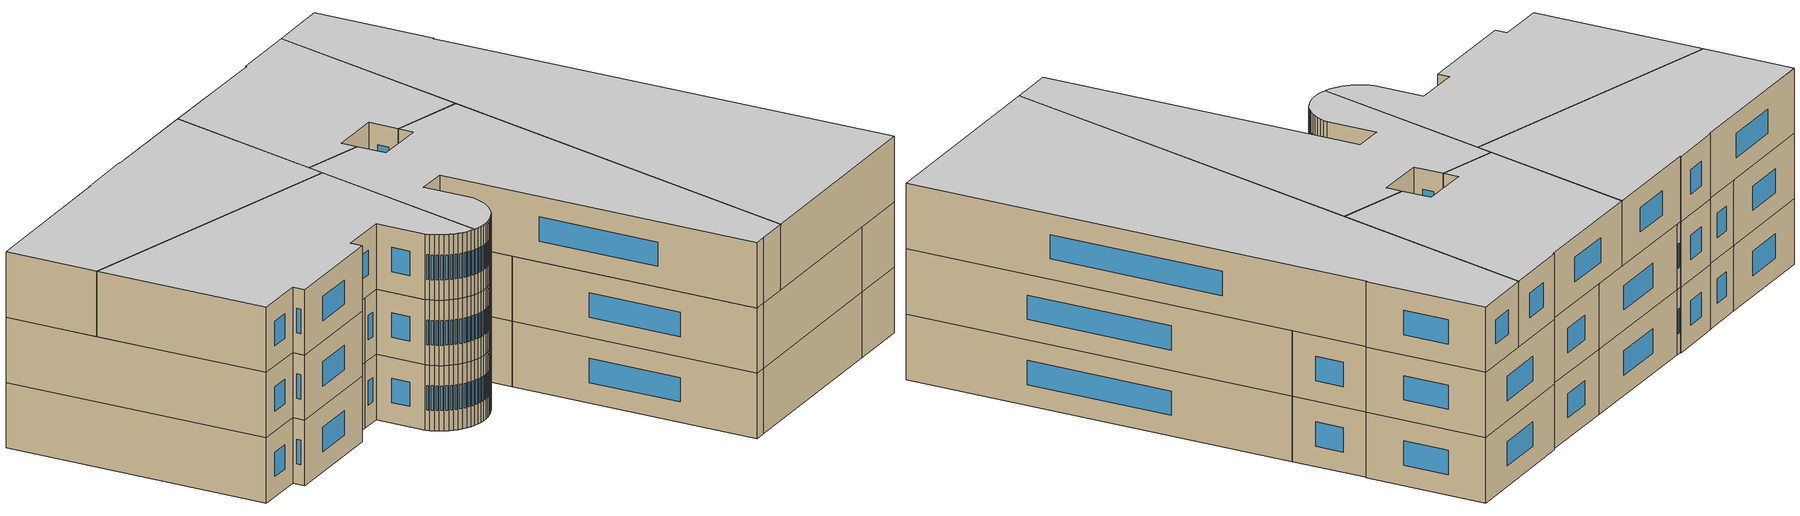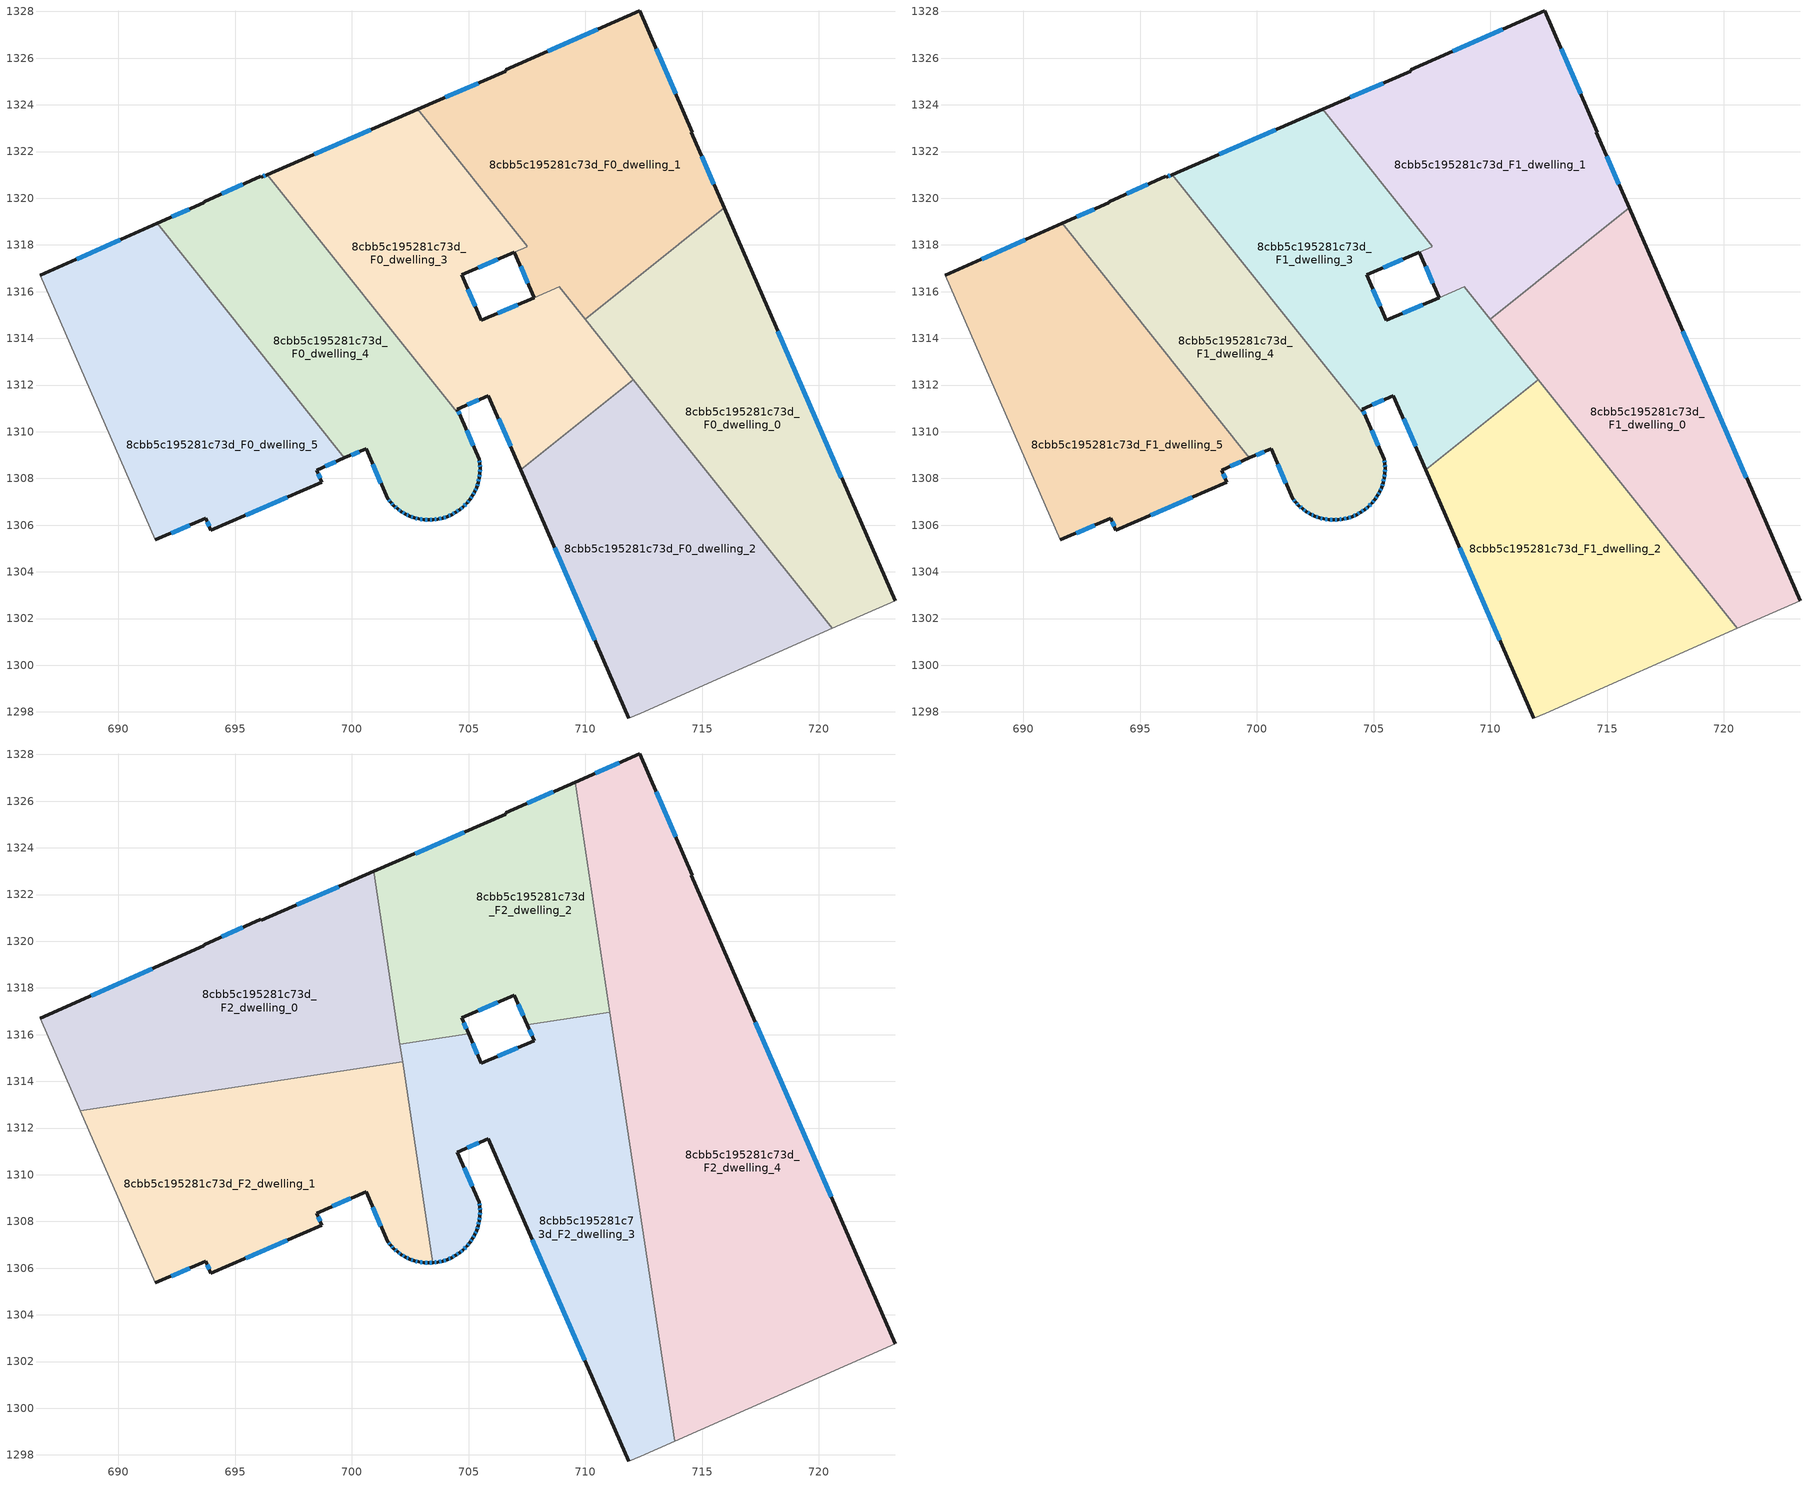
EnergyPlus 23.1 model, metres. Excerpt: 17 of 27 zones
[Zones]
8cbb5c195281c73d_F0_dwelling_0
 floor ground (EU_floor_Construction): 715.95,1319.59 723.26,1302.76 720.57,1301.58 709.99,1314.83 z0
 wall outside (EU_wall_Construction): 723.26,1302.76 715.95,1319.59 z0:3
 wall adiabatic (EU_wall_Construction): 720.57,1301.58 723.26,1302.76 z0:3
 wall to 8cbb5c195281c73d_F0_dwelling_1 (EU_wall_Construction): 715.95,1319.59 709.99,1314.83 z0:3
 wall to 8cbb5c195281c73d_F0_dwelling_2 (EU_wall_Construction): 712.06,1312.24 720.57,1301.58 z0:3
 wall to 8cbb5c195281c73d_F0_dwelling_3 (EU_wall_Construction): 709.99,1314.83 712.06,1312.24 z0:3
 window (EU_Window_Construction): 720.97,1308.04 718.24,1314.31 z0.94:2.06
8cbb5c195281c73d_F0_dwelling_1
 floor ground (EU_floor_Construction): 712.32,1328.04 714.58,1322.84 714.54,1322.82 715.95,1319.59 709.99,1314.83 708.89,1316.21 707.81,1315.74 706.96,1317.7 707.51,1317.93 702.82,1323.81 706.59,1325.44 706.59,1325.5 z0
 wall outside (EU_wall_Construction): 715.95,1319.59 714.54,1322.82 714.58,1322.84 712.32,1328.04 706.59,1325.5 706.59,1325.44 702.82,1323.81 / 706.96,1317.7 707.81,1315.74 z0:3
 wall to 8cbb5c195281c73d_F0_dwelling_3 (EU_wall_Construction): 707.51,1317.93 706.96,1317.7 / 702.82,1323.81 707.51,1317.94 / 708.89,1316.2 709.99,1314.83 / 707.81,1315.74 708.89,1316.21 z0:3
 window (EU_Window_Construction): 705.41,1324.93 704,1324.32 / 710.53,1327.24 708.39,1326.3 / 713.87,1324.47 713.03,1326.41 / 715.51,1320.6 714.98,1321.81 / 707.23,1317.08 707.54,1316.35 z0.94:2.06
8cbb5c195281c73d_F0_dwelling_2
 floor ground (EU_floor_Construction): 712.06,1312.24 720.57,1301.58 712.38,1297.95 711.86,1297.72 707.23,1308.38 z0
 wall outside (EU_wall_Construction): 707.23,1308.38 711.86,1297.72 z0:3
 wall adiabatic (EU_wall_Construction): 711.86,1297.72 712.38,1297.95 720.57,1301.58 z0:3
 wall to 8cbb5c195281c73d_F0_dwelling_3 (EU_wall_Construction): 712.06,1312.24 707.23,1308.38 z0:3
 window (EU_Window_Construction): 708.68,1305.04 710.41,1301.07 z0.94:2.06
8cbb5c195281c73d_F0_dwelling_3
 floor ground (EU_floor_Construction): 707.51,1317.94 704.71,1316.72 705.55,1314.77 708.89,1316.21 712.06,1312.24 707.23,1308.38 705.85,1311.55 704.52,1310.98 704.67,1310.64 696.38,1321.02 702.82,1323.81 z0
 wall outside (EU_wall_Construction): 704.67,1310.64 704.52,1310.98 705.85,1311.55 707.23,1308.38 / 702.82,1323.81 696.38,1321.02 / 707.81,1315.74 705.55,1314.77 704.71,1316.72 706.96,1317.7 z0:3
 wall to 8cbb5c195281c73d_F0_dwelling_4 (EU_wall_Construction): 696.38,1321.02 704.67,1310.64 z0:3
 window (EU_Window_Construction): 706.28,1310.56 706.8,1309.37 / 704.94,1311.16 705.43,1311.37 / 704.62,1310.75 704.57,1310.87 / 700.8,1322.93 698.4,1321.89 / 705.41,1317.03 706.25,1317.39 / 705.29,1315.38 704.97,1316.11 / 707.1,1315.44 706.26,1315.07 z0.94:2.06
8cbb5c195281c73d_F0_dwelling_4
 floor ground (EU_floor_Construction): 696.38,1321.02 704.67,1310.64 705.45,1308.83 705.48,1308.63 705.49,1308.43 705.48,1308.22 705.45,1308.02 705.41,1307.82 705.35,1307.63 705.26,1307.44 705.17,1307.27 705.05,1307.09 704.92,1306.94 704.77,1306.79 704.62,1306.67 704.45,1306.55 704.27,1306.45 704.08,1306.37 703.88,1306.3 703.68,1306.26 703.48,1306.24 703.28,1306.22 703.07,1306.24 702.87,1306.27 702.67,1306.32 702.48,1306.39 702.3,1306.48 702.12,1306.57 701.96,1306.7 701.8,1306.83 701.66,1306.98 701.54,1307.13 700.61,1309.28 699.68,1308.88 691.66,1318.92 693.66,1319.81 693.67,1319.86 696.1,1320.95 696.13,1320.91 z0
 wall outside (EU_wall_Construction): 699.68,1308.88 700.61,1309.28 701.54,1307.13 701.66,1306.98 701.8,1306.83 701.96,1306.7 702.12,1306.57 702.3,1306.48 702.48,1306.39 702.67,1306.32 702.87,1306.27 703.07,1306.24 703.28,1306.22 703.48,1306.24 703.68,1306.26 703.88,1306.3 704.08,1306.37 704.27,1306.45 704.45,1306.55 704.62,1306.67 704.77,1306.79 704.92,1306.94 705.05,1307.09 705.17,1307.27 705.26,1307.44 705.35,1307.63 705.41,1307.82 705.45,1308.02 705.48,1308.22 705.49,1308.43 705.48,1308.63 705.45,1308.83 704.67,1310.64 / 696.38,1321.02 696.13,1320.91 696.1,1320.95 693.67,1319.86 693.66,1319.81 691.66,1318.92 z0:3
 wall to 8cbb5c195281c73d_F0_dwelling_5 (EU_wall_Construction): 691.66,1318.92 699.68,1308.88 z0:3
 window (EU_Window_Construction): 705.48,1308.29 705.49,1308.37 / 705.46,1308.09 705.47,1308.16 / 705.42,1307.88 705.44,1307.96 / 705.37,1307.69 705.39,1307.76 / 705.29,1307.5 705.32,1307.57 / 705.2,1307.32 705.23,1307.39 / 705.08,1307.15 705.13,1307.21 / 704.96,1306.99 705.01,1307.05 / 704.82,1306.84 704.87,1306.9 / 704.67,1306.71 704.72,1306.75 / 704.5,1306.59 704.56,1306.63 / 704.33,1306.48 704.39,1306.52 / 704.14,1306.4 704.21,1306.43 / 703.94,1306.33 704.02,1306.35 / 703.75,1306.28 703.82,1306.29 / 703.55,1306.25 703.62,1306.25 / 703.35,1306.23 703.42,1306.23 / 703.14,1306.24 703.22,1306.23 / 702.94,1306.26 703.01,1306.25 / 702.74,1306.31 702.81,1306.29 / 702.54,1306.37 702.61,1306.35 / 702.36,1306.45 702.42,1306.42 / 702.18,1306.54 702.24,1306.51 / 702.01,1306.66 702.07,1306.61 / 701.85,1306.79 701.91,1306.74 / 701.71,1306.93 701.76,1306.88 / 701.58,1307.08 701.62,1307.03 / 700.9,1308.61 701.25,1307.81 / 699.97,1309 700.32,1309.15 / 693.03,1319.53 692.29,1319.2 / 695.34,1320.61 694.43,1320.2 / 696.3,1320.98 696.21,1320.94 / 705.2,1309.4 704.91,1310.08 / 705.47,1308.7 705.46,1308.77 / 705.49,1308.5 705.49,1308.57 z0.94:2.06
8cbb5c195281c73d_F0_dwelling_5
 floor ground (EU_floor_Construction): 691.66,1318.92 699.68,1308.88 698.49,1308.36 698.72,1307.84 693.96,1305.78 693.74,1306.3 691.58,1305.37 686.64,1316.7 z0
 wall outside (EU_wall_Construction): 691.58,1305.37 693.74,1306.3 693.96,1305.78 698.72,1307.84 698.49,1308.36 699.68,1308.88 / 691.66,1318.92 686.64,1316.7 z0:3
 wall adiabatic (EU_wall_Construction): 686.64,1316.7 691.58,1305.37 z0:3
 window (EU_Window_Construction): 693.81,1306.14 693.89,1305.94 / 692.26,1305.66 693.07,1306.01 / 690.09,1318.23 688.22,1317.4 / 698.86,1308.52 699.31,1308.72 / 698.64,1308.01 698.56,1308.2 / 695.45,1306.43 697.23,1307.2 z0.94:2.06
8cbb5c195281c73d_F1_dwelling_0
 floor to 8cbb5c195281c73d_F0_dwelling_0 (EU_floor_Construction): 715.95,1319.59 723.26,1302.76 720.57,1301.58 709.99,1314.83 z3
 wall outside (EU_wall_Construction): 723.26,1302.76 715.95,1319.59 z3:6
 wall adiabatic (EU_wall_Construction): 720.57,1301.58 723.26,1302.76 z3:6
 wall to 8cbb5c195281c73d_F1_dwelling_1 (EU_wall_Construction): 715.95,1319.59 709.99,1314.83 z3:6
 wall to 8cbb5c195281c73d_F1_dwelling_2 (EU_wall_Construction): 712.06,1312.24 720.57,1301.58 z3:6
 wall to 8cbb5c195281c73d_F1_dwelling_3 (EU_wall_Construction): 709.99,1314.83 712.06,1312.24 z3:6
 window (EU_Window_Construction): 720.97,1308.04 718.24,1314.31 z3.94:5.06
8cbb5c195281c73d_F1_dwelling_1
 floor to 8cbb5c195281c73d_F0_dwelling_1 (EU_floor_Construction): 712.32,1328.04 714.58,1322.84 714.54,1322.82 715.95,1319.59 709.99,1314.83 708.89,1316.21 707.81,1315.74 706.96,1317.7 707.51,1317.93 702.82,1323.81 706.59,1325.44 706.59,1325.5 z3
 wall outside (EU_wall_Construction): 715.95,1319.59 714.54,1322.82 714.58,1322.84 712.32,1328.04 706.59,1325.5 706.59,1325.44 702.82,1323.81 / 706.96,1317.7 707.81,1315.74 z3:6
 wall to 8cbb5c195281c73d_F1_dwelling_3 (EU_wall_Construction): 707.51,1317.93 706.96,1317.7 / 702.82,1323.81 707.51,1317.94 / 708.89,1316.2 709.99,1314.83 / 707.81,1315.74 708.89,1316.21 z3:6
 window (EU_Window_Construction): 705.41,1324.93 704,1324.32 / 710.53,1327.24 708.39,1326.3 / 713.87,1324.47 713.03,1326.41 / 715.51,1320.6 714.98,1321.81 / 707.23,1317.08 707.54,1316.35 z3.94:5.06
8cbb5c195281c73d_F1_dwelling_2
 floor to 8cbb5c195281c73d_F0_dwelling_2 (EU_floor_Construction): 712.06,1312.24 720.57,1301.58 712.38,1297.95 711.86,1297.72 707.23,1308.38 z3
 wall outside (EU_wall_Construction): 707.23,1308.38 711.86,1297.72 z3:6
 wall adiabatic (EU_wall_Construction): 711.86,1297.72 712.38,1297.95 720.57,1301.58 z3:6
 wall to 8cbb5c195281c73d_F1_dwelling_3 (EU_wall_Construction): 712.06,1312.24 707.23,1308.38 z3:6
 window (EU_Window_Construction): 708.68,1305.04 710.41,1301.07 z3.94:5.06
8cbb5c195281c73d_F1_dwelling_3
 floor to 8cbb5c195281c73d_F0_dwelling_3 (EU_floor_Construction): 707.51,1317.93 706.96,1317.7 704.71,1316.72 705.55,1314.77 708.89,1316.21 712.06,1312.24 707.23,1308.38 705.85,1311.55 704.52,1310.98 704.67,1310.64 696.38,1321.02 702.82,1323.81 z3
 wall outside (EU_wall_Construction): 704.67,1310.64 704.52,1310.98 705.85,1311.55 707.23,1308.38 / 702.82,1323.81 696.38,1321.02 / 707.81,1315.74 705.55,1314.77 704.71,1316.72 706.96,1317.7 z3:6
 wall to 8cbb5c195281c73d_F1_dwelling_4 (EU_wall_Construction): 696.38,1321.02 704.67,1310.64 z3:6
 window (EU_Window_Construction): 706.28,1310.56 706.8,1309.37 / 704.94,1311.16 705.43,1311.37 / 704.62,1310.75 704.57,1310.87 / 700.8,1322.93 698.4,1321.89 / 705.41,1317.03 706.25,1317.39 / 705.29,1315.38 704.97,1316.11 / 707.1,1315.44 706.26,1315.07 z3.94:5.06
8cbb5c195281c73d_F1_dwelling_4
 floor to 8cbb5c195281c73d_F0_dwelling_4 (EU_floor_Construction): 696.38,1321.02 704.67,1310.64 705.45,1308.83 705.48,1308.63 705.49,1308.43 705.48,1308.22 705.45,1308.02 705.41,1307.82 705.35,1307.63 705.26,1307.44 705.17,1307.27 705.05,1307.09 704.92,1306.94 704.77,1306.79 704.62,1306.67 704.45,1306.55 704.27,1306.45 704.08,1306.37 703.88,1306.3 703.68,1306.26 703.48,1306.24 703.28,1306.22 703.07,1306.24 702.87,1306.27 702.67,1306.32 702.48,1306.39 702.3,1306.48 702.12,1306.57 701.96,1306.7 701.8,1306.83 701.66,1306.98 701.54,1307.13 700.61,1309.28 699.68,1308.88 691.66,1318.92 693.66,1319.81 693.67,1319.86 696.1,1320.95 696.13,1320.91 z3
 wall outside (EU_wall_Construction): 699.68,1308.88 700.61,1309.28 701.54,1307.13 701.66,1306.98 701.8,1306.83 701.96,1306.7 702.12,1306.57 702.3,1306.48 702.48,1306.39 702.67,1306.32 702.87,1306.27 703.07,1306.24 703.28,1306.22 703.48,1306.24 703.68,1306.26 703.88,1306.3 704.08,1306.37 704.27,1306.45 704.45,1306.55 704.62,1306.67 704.77,1306.79 704.92,1306.94 705.05,1307.09 705.17,1307.27 705.26,1307.44 705.35,1307.63 705.41,1307.82 705.45,1308.02 705.48,1308.22 705.49,1308.43 705.48,1308.63 705.45,1308.83 704.67,1310.64 / 696.38,1321.02 696.13,1320.91 696.1,1320.95 693.67,1319.86 693.66,1319.81 691.66,1318.92 z3:6
 wall to 8cbb5c195281c73d_F1_dwelling_5 (EU_wall_Construction): 691.66,1318.92 699.68,1308.88 z3:6
 window (EU_Window_Construction): 705.48,1308.29 705.49,1308.37 / 705.46,1308.09 705.47,1308.16 / 705.42,1307.88 705.44,1307.96 / 705.37,1307.69 705.39,1307.76 / 705.29,1307.5 705.32,1307.57 / 705.2,1307.32 705.23,1307.39 / 705.08,1307.15 705.13,1307.21 / 704.96,1306.99 705.01,1307.05 / 704.82,1306.84 704.87,1306.9 / 704.67,1306.71 704.72,1306.75 / 704.5,1306.59 704.56,1306.63 / 704.33,1306.48 704.39,1306.52 / 704.14,1306.4 704.21,1306.43 / 703.94,1306.33 704.02,1306.35 / 703.75,1306.28 703.82,1306.29 / 703.55,1306.25 703.62,1306.25 / 703.35,1306.23 703.42,1306.23 / 703.14,1306.24 703.22,1306.23 / 702.94,1306.26 703.01,1306.25 / 702.74,1306.31 702.81,1306.29 / 702.54,1306.37 702.61,1306.35 / 702.36,1306.45 702.42,1306.42 / 702.18,1306.54 702.24,1306.51 / 702.01,1306.66 702.07,1306.61 / 701.85,1306.79 701.91,1306.74 / 701.71,1306.93 701.76,1306.88 / 701.58,1307.08 701.62,1307.03 / 700.9,1308.61 701.25,1307.81 / 699.97,1309 700.32,1309.15 / 693.03,1319.53 692.29,1319.2 / 695.34,1320.61 694.43,1320.2 / 696.3,1320.98 696.21,1320.94 / 705.2,1309.4 704.91,1310.08 / 705.47,1308.7 705.46,1308.77 / 705.49,1308.5 705.49,1308.57 z3.94:5.06
8cbb5c195281c73d_F1_dwelling_5
 floor to 8cbb5c195281c73d_F0_dwelling_5 (EU_floor_Construction): 691.66,1318.92 699.68,1308.88 698.49,1308.36 698.72,1307.84 693.96,1305.78 693.74,1306.3 691.58,1305.37 686.64,1316.7 z3
 wall outside (EU_wall_Construction): 691.58,1305.37 693.74,1306.3 693.96,1305.78 698.72,1307.84 698.49,1308.36 699.68,1308.88 / 691.66,1318.92 686.64,1316.7 z3:6
 wall adiabatic (EU_wall_Construction): 686.64,1316.7 691.58,1305.37 z3:6
 window (EU_Window_Construction): 693.81,1306.14 693.89,1305.94 / 692.26,1305.66 693.07,1306.01 / 690.09,1318.23 688.22,1317.4 / 698.86,1308.52 699.31,1308.72 / 698.64,1308.01 698.56,1308.2 / 695.45,1306.43 697.23,1307.2 z3.94:5.06
8cbb5c195281c73d_F2_dwelling_0
 floor to 8cbb5c195281c73d_F1_dwelling_4 (EU_floor_Construction): 696.38,1321.02 701.41,1314.72 695.71,1313.86 691.66,1318.92 693.66,1319.81 693.67,1319.86 696.1,1320.95 696.13,1320.91 z6
 floor to 8cbb5c195281c73d_F1_dwelling_5 (EU_floor_Construction): 691.66,1318.92 695.71,1313.86 688.37,1312.75 686.64,1316.7 z6
 floor to 8cbb5c195281c73d_F1_dwelling_3 (EU_floor_Construction): 700.94,1322.99 702.17,1314.83 701.41,1314.72 696.38,1321.02 z6
 wall outside (EU_wall_Construction): 700.94,1322.99 696.13,1320.91 696.1,1320.95 693.67,1319.86 693.66,1319.81 686.64,1316.7 z6:9
 wall to 8cbb5c195281c73d_F2_dwelling_1 (EU_wall_Construction): 688.37,1312.75 702.17,1314.83 z6:9
 wall adiabatic (EU_wall_Construction): 686.64,1316.7 688.37,1312.75 z6:9
 wall to 8cbb5c195281c73d_F2_dwelling_2 (EU_wall_Construction): 702.06,1315.6 700.94,1322.99 z6:9
 wall to 8cbb5c195281c73d_F2_dwelling_3 (EU_wall_Construction): 702.17,1314.83 702.06,1315.6 z6:9
 window (EU_Window_Construction): 695.34,1320.61 694.43,1320.2 / 699.43,1322.34 697.64,1321.56 / 691.46,1318.83 688.84,1317.68 z6.94:8.06
 ceiling to 8cbb5c195281c73d_F3_dwelling_0 (EU_floor_Construction): 702.17,1314.83 700.94,1322.99 696.13,1320.91 696.1,1320.95 693.67,1319.86 693.66,1319.81 686.64,1316.7 688.37,1312.75 z9
8cbb5c195281c73d_F2_dwelling_1
 floor to 8cbb5c195281c73d_F1_dwelling_5 (EU_floor_Construction): 695.71,1313.86 699.68,1308.88 698.49,1308.36 698.72,1307.84 693.96,1305.78 693.74,1306.3 691.58,1305.37 688.37,1312.75 z6
 floor to 8cbb5c195281c73d_F1_dwelling_4 (EU_floor_Construction): 702.37,1313.51 703.47,1306.24 703.28,1306.22 703.07,1306.24 702.87,1306.27 702.67,1306.32 702.48,1306.39 702.3,1306.48 702.12,1306.57 701.96,1306.7 701.8,1306.83 701.66,1306.98 701.54,1307.13 700.61,1309.28 699.68,1308.88 695.71,1313.86 701.41,1314.72 z6
 floor to 8cbb5c195281c73d_F1_dwelling_3 (EU_floor_Construction): 702.17,1314.83 702.37,1313.51 701.41,1314.72 z6
 wall outside (EU_wall_Construction): 691.58,1305.37 693.74,1306.3 693.96,1305.78 698.72,1307.84 698.49,1308.36 700.61,1309.28 701.54,1307.13 701.66,1306.98 701.8,1306.83 701.96,1306.7 702.12,1306.57 702.3,1306.48 702.48,1306.39 702.67,1306.32 702.87,1306.27 703.07,1306.24 703.28,1306.22 703.47,1306.24 z6:9
 wall adiabatic (EU_wall_Construction): 688.37,1312.75 691.58,1305.37 z6:9
 wall to 8cbb5c195281c73d_F2_dwelling_3 (EU_wall_Construction): 703.47,1306.24 702.17,1314.83 z6:9
 window (EU_Window_Construction): 702.54,1306.37 702.61,1306.35 / 702.36,1306.45 702.42,1306.42 / 702.18,1306.54 702.24,1306.51 / 702.01,1306.66 702.07,1306.61 / 701.85,1306.79 701.91,1306.74 / 701.71,1306.93 701.76,1306.88 / 701.58,1307.08 701.62,1307.03 / 700.9,1308.61 701.25,1307.81 / 699.15,1308.65 699.95,1308.99 / 698.64,1308.01 698.56,1308.2 / 695.45,1306.43 697.23,1307.2 / 693.81,1306.14 693.89,1305.94 / 692.26,1305.66 693.07,1306.01 / 703.34,1306.23 703.41,1306.23 / 703.14,1306.24 703.22,1306.23 / 702.94,1306.26 703.01,1306.25 / 702.74,1306.31 702.81,1306.29 z6.94:8.06
 ceiling to 8cbb5c195281c73d_F3_dwelling_1 (EU_floor_Construction): 703.47,1306.24 702.17,1314.83 688.37,1312.75 691.58,1305.37 693.74,1306.3 693.96,1305.78 698.72,1307.84 698.49,1308.36 700.61,1309.28 701.54,1307.13 701.66,1306.98 701.8,1306.83 701.96,1306.7 702.12,1306.57 702.3,1306.48 702.48,1306.39 702.67,1306.32 702.87,1306.27 703.07,1306.24 703.28,1306.22 z9
8cbb5c195281c73d_F2_dwelling_2
 floor to 8cbb5c195281c73d_F1_dwelling_1 (EU_floor_Construction): 709.56,1326.81 711.05,1316.96 707.51,1316.42 706.96,1317.7 707.51,1317.93 702.82,1323.81 706.59,1325.44 706.59,1325.5 z6
 floor to 8cbb5c195281c73d_F1_dwelling_3 (EU_floor_Construction): 702.82,1323.81 707.51,1317.93 704.71,1316.72 705,1316.04 702.06,1315.6 700.94,1322.99 z6
 wall outside (EU_wall_Construction): 709.56,1326.82 706.59,1325.5 706.59,1325.44 700.94,1322.99 / 705,1316.04 704.71,1316.72 706.96,1317.7 707.51,1316.42 z6:9
 wall to 8cbb5c195281c73d_F2_dwelling_3 (EU_wall_Construction): 707.51,1316.42 711.05,1316.96 / 702.06,1315.6 705,1316.04 z6:9
 wall to 8cbb5c195281c73d_F2_dwelling_4 (EU_wall_Construction): 711.05,1316.96 709.56,1326.82 z6:9
 window (EU_Window_Construction): 708.63,1326.4 707.52,1325.91 / 707.14,1317.3 707.34,1316.82 / 705.41,1317.03 706.26,1317.39 / 704.91,1316.26 704.8,1316.51 / 704.82,1324.67 702.71,1323.76 z6.94:8.06
 ceiling to 8cbb5c195281c73d_F3_dwelling_2 (EU_floor_Construction): 711.05,1316.96 709.56,1326.82 706.59,1325.5 706.59,1325.44 700.94,1322.99 702.06,1315.6 705,1316.04 704.71,1316.72 706.96,1317.7 707.51,1316.42 z9
8cbb5c195281c73d_F2_dwelling_3
 floor to 8cbb5c195281c73d_F1_dwelling_2 (EU_floor_Construction): 711.8,1312.03 713.83,1298.6 712.38,1297.95 711.86,1297.72 707.23,1308.38 z6
 floor to 8cbb5c195281c73d_F1_dwelling_3 (EU_floor_Construction): 708.89,1316.21 711.7,1312.69 711.8,1312.03 707.23,1308.38 705.85,1311.55 704.52,1310.98 704.66,1310.64 702.37,1313.51 702.06,1315.6 705,1316.04 705.55,1314.77 z6
 floor to 8cbb5c195281c73d_F1_dwelling_0 (EU_floor_Construction): 711.22,1315.82 711.7,1312.69 709.99,1314.83 z6
 floor to 8cbb5c195281c73d_F1_dwelling_4 (EU_floor_Construction): 704.66,1310.64 705.45,1308.83 705.48,1308.63 705.49,1308.43 705.48,1308.22 705.45,1308.02 705.41,1307.82 705.35,1307.63 705.26,1307.44 705.17,1307.27 705.05,1307.09 704.92,1306.94 704.77,1306.79 704.62,1306.67 704.45,1306.55 704.27,1306.45 704.08,1306.37 703.88,1306.3 703.68,1306.26 703.48,1306.24 703.47,1306.24 702.37,1313.51 z6
 floor to 8cbb5c195281c73d_F1_dwelling_1 (EU_floor_Construction): 711.05,1316.96 711.22,1315.82 709.99,1314.83 708.89,1316.21 707.81,1315.74 707.51,1316.42 z6
 wall outside (EU_wall_Construction): 703.47,1306.24 703.48,1306.24 703.68,1306.26 703.88,1306.3 704.08,1306.37 704.27,1306.45 704.45,1306.55 704.62,1306.67 704.77,1306.79 704.92,1306.94 705.05,1307.09 705.17,1307.27 705.26,1307.44 705.35,1307.63 705.41,1307.82 705.45,1308.02 705.48,1308.22 705.49,1308.43 705.48,1308.63 705.45,1308.83 704.52,1310.98 705.85,1311.55 711.86,1297.72 / 707.51,1316.42 707.81,1315.74 705.55,1314.77 705,1316.04 z6:9
 wall adiabatic (EU_wall_Construction): 711.86,1297.72 712.38,1297.95 713.83,1298.6 z6:9
 wall to 8cbb5c195281c73d_F2_dwelling_4 (EU_wall_Construction): 713.83,1298.6 711.05,1316.96 z6:9
 window (EU_Window_Construction): 705.16,1309.5 704.81,1310.3 / 705.47,1308.7 705.46,1308.77 / 705.49,1308.5 705.49,1308.57 / 705.48,1308.29 705.49,1308.37 / 705.46,1308.09 705.47,1308.16 / 705.42,1307.88 705.44,1307.96 / 705.37,1307.69 705.39,1307.76 / 705.29,1307.5 705.32,1307.57 / 705.2,1307.32 705.23,1307.39 / 705.08,1307.15 705.13,1307.21 / 704.96,1306.99 705.01,1307.05 / 704.82,1306.84 704.87,1306.9 / 704.67,1306.71 704.72,1306.75 / 704.5,1306.59 704.56,1306.63 / 704.33,1306.48 704.39,1306.52 / 704.14,1306.4 704.21,1306.43 / 703.94,1306.33 704.02,1306.35 / 703.75,1306.28 703.82,1306.29 / 703.55,1306.25 703.62,1306.25 / 705.38,1315.17 705.17,1315.64 / 707.1,1315.44 706.26,1315.07 / 707.61,1316.21 707.72,1315.96 / 707.73,1307.22 709.98,1302.06 / 704.94,1311.16 705.43,1311.37 z6.94:8.06
 ceiling to 8cbb5c195281c73d_F3_dwelling_3 (EU_floor_Construction): 713.83,1298.6 711.05,1316.96 707.51,1316.42 707.81,1315.74 705.55,1314.77 705,1316.04 702.06,1315.6 703.47,1306.24 703.48,1306.24 703.68,1306.26 703.88,1306.3 704.08,1306.37 704.27,1306.45 704.45,1306.55 704.62,1306.67 704.77,1306.79 704.92,1306.94 705.05,1307.09 705.17,1307.27 705.26,1307.44 705.35,1307.63 705.41,1307.82 705.45,1308.02 705.48,1308.22 705.49,1308.43 705.48,1308.63 705.45,1308.83 704.52,1310.98 705.85,1311.55 711.86,1297.72 712.38,1297.95 z9
8cbb5c195281c73d_F2_dwelling_4
 floor to 8cbb5c195281c73d_F1_dwelling_0 (EU_floor_Construction): 715.95,1319.59 723.26,1302.76 720.57,1301.58 711.7,1312.69 711.22,1315.82 z6
 floor to 8cbb5c195281c73d_F1_dwelling_1 (EU_floor_Construction): 712.32,1328.04 714.58,1322.84 714.54,1322.82 715.95,1319.59 711.22,1315.82 709.56,1326.81 z6
 floor to 8cbb5c195281c73d_F1_dwelling_2 (EU_floor_Construction): 712.06,1312.24 720.57,1301.58 713.83,1298.6 711.8,1312.03 z6
 floor to 8cbb5c195281c73d_F1_dwelling_3 (EU_floor_Construction): 711.7,1312.69 712.06,1312.24 711.8,1312.03 z6
 wall outside (EU_wall_Construction): 723.26,1302.76 714.54,1322.82 714.58,1322.84 712.32,1328.04 709.56,1326.82 z6:9
 wall adiabatic (EU_wall_Construction): 713.83,1298.6 723.26,1302.76 z6:9
 window (EU_Window_Construction): 720.53,1309.05 717.28,1316.53 / 711.46,1327.66 710.42,1327.2 / 713.87,1324.47 713.03,1326.41 z6.94:8.06
 ceiling to 8cbb5c195281c73d_F3_dwelling_4 (EU_floor_Construction): 723.26,1302.76 714.54,1322.82 714.58,1322.84 712.32,1328.04 709.56,1326.82 713.83,1298.6 z9
[Building]
EU S2 Campaign: North Axis=0; Terrain=City; Solar Distribution=FullExterior
[Site:Location]
Vienna: Latitude=48; Longitude=16.5; Time Zone=1; Elevation=183
[SizingPeriod:WeatherFileDays]
AnnualSizingPeriod: Begin Month=1; Begin Day of Month=1; End Month=12; End Day of Month=31; Day of Week for Start Day=Monday; Use Weather File Daylight Saving Period=No; Use Weather File Rain and Snow Indicators=No
[MATERIAL]
EU_InternalMass_Material: Roughness=MediumRough; Thickness=0.1; Conductivity=1; Density=1800; Specific Heat=900; Thermal Absorptance=0.9; Solar Absorptance=0.7; Visible Absorptance=0.7
[MATERIAL:NOMASS] Roughness=MediumRough; Thermal Absorptance=0.9; Solar Absorptance=0.7; Visible Absorptance=0.7
Name | Thermal Resistance
EU_wall_NoMass | 0.914258
EU_floor_NoMass | 1.09711
[WINDOWMATERIAL:SIMPLEGLAZINGSYSTEM]
EU_Window_SimpleGlazing: UFactor=2.09642; Solar Heat Gain Coefficient=0.65; Visible Transmittance=0.65
[CONSTRUCTION]
EU_wall_Construction: EU_wall_NoMass
EU_floor_Construction: EU_floor_NoMass
EU_Window_Construction: EU_Window_SimpleGlazing
EU_InternalMass_Construction: EU_InternalMass_Material
[ZONE] Type=1; Multiplier=1; Ceiling Height=autocalculate; Floor Area=autocalculate; Part of Total Floor Area=Yes
Name | Volume
8cbb5c195281c73d_F0_dwelling_0; 8cbb5c195281c73d_F1_dwelling_0 | 274.868
8cbb5c195281c73d_F2_dwelling_0 | 274.849
8cbb5c195281c73d_F0_dwelling_1; 8cbb5c195281c73d_F1_dwelling_1 | 280.548
8cbb5c195281c73d_F2_dwelling_1 | 274.858
8cbb5c195281c73d_F0_dwelling_2; 8cbb5c195281c73d_F1_dwelling_2 | 292.518
8cbb5c195281c73d_F2_dwelling_2 | 229.741
8cbb5c195281c73d_F0_dwelling_3 | 286.845
8cbb5c195281c73d_F1_dwelling_3 | 286.876
8cbb5c195281c73d_F2_dwelling_3 | 319.938
8cbb5c195281c73d_F0_dwelling_4; 8cbb5c195281c73d_F1_dwelling_4 | 239.472
8cbb5c195281c73d_F2_dwelling_4 | 549.738
8cbb5c195281c73d_F0_dwelling_5; 8cbb5c195281c73d_F1_dwelling_5 | 274.855
[INTERNALMASS] Construction=EU_InternalMass_Construction
Name | Zone or ZoneList | Surface Area
8cbb5c195281c73d_F0_dwelling_0_EU_InternalMass | 8cbb5c195281c73d_F0_dwelling_0 | 91.6223
8cbb5c195281c73d_F0_dwelling_1_EU_InternalMass | 8cbb5c195281c73d_F0_dwelling_1 | 93.5152
8cbb5c195281c73d_F0_dwelling_2_EU_InternalMass | 8cbb5c195281c73d_F0_dwelling_2 | 97.5046
8cbb5c195281c73d_F0_dwelling_3_EU_InternalMass | 8cbb5c195281c73d_F0_dwelling_3 | 95.6249
8cbb5c195281c73d_F0_dwelling_4_EU_InternalMass | 8cbb5c195281c73d_F0_dwelling_4 | 79.8235
8cbb5c195281c73d_F0_dwelling_5_EU_InternalMass | 8cbb5c195281c73d_F0_dwelling_5 | 91.618
8cbb5c195281c73d_F1_dwelling_0_EU_InternalMass | 8cbb5c195281c73d_F1_dwelling_0 | 91.6223
8cbb5c195281c73d_F1_dwelling_1_EU_InternalMass | 8cbb5c195281c73d_F1_dwelling_1 | 93.5152
8cbb5c195281c73d_F1_dwelling_2_EU_InternalMass | 8cbb5c195281c73d_F1_dwelling_2 | 97.5046
8cbb5c195281c73d_F1_dwelling_3_EU_InternalMass | 8cbb5c195281c73d_F1_dwelling_3 | 95.6249
8cbb5c195281c73d_F1_dwelling_4_EU_InternalMass | 8cbb5c195281c73d_F1_dwelling_4 | 79.8235
8cbb5c195281c73d_F1_dwelling_5_EU_InternalMass | 8cbb5c195281c73d_F1_dwelling_5 | 91.618
8cbb5c195281c73d_F2_dwelling_0_EU_InternalMass | 8cbb5c195281c73d_F2_dwelling_0 | 91.6164
8cbb5c195281c73d_F2_dwelling_1_EU_InternalMass | 8cbb5c195281c73d_F2_dwelling_1 | 91.6192
8cbb5c195281c73d_F2_dwelling_2_EU_InternalMass | 8cbb5c195281c73d_F2_dwelling_2 | 76.5799
8cbb5c195281c73d_F2_dwelling_3_EU_InternalMass | 8cbb5c195281c73d_F2_dwelling_3 | 106.646
8cbb5c195281c73d_F2_dwelling_4_EU_InternalMass | 8cbb5c195281c73d_F2_dwelling_4 | 183.246
[OTHEREQUIPMENT] Fuel Type=Electricity; Design Level Calculation Method=Watts/Area; Power per Zone Floor Area=1; Fraction Latent=0; Fraction Radiant=0; Fraction Lost=0; Carbon Dioxide Generation Rate=0; EndUse Subcategory=EU_Step8_InternalGains
Name | Zone or ZoneList or Space or SpaceList | Schedule
EU_Step8_InternalGain_8cbb5c195281c73d_F0_dwelling_0_f000 | 8cbb5c195281c73d_F0_dwelling_0 | EU_Step8_GainSchedule_8cbb5c195281c73d_F0_dwelling_0_f000
EU_Step8_InternalGain_8cbb5c195281c73d_F0_dwelling_1_f000 | 8cbb5c195281c73d_F0_dwelling_1 | EU_Step8_GainSchedule_8cbb5c195281c73d_F0_dwelling_1_f000
EU_Step8_InternalGain_8cbb5c195281c73d_F0_dwelling_2_f000 | 8cbb5c195281c73d_F0_dwelling_2 | EU_Step8_GainSchedule_8cbb5c195281c73d_F0_dwelling_2_f000
EU_Step8_InternalGain_8cbb5c195281c73d_F0_dwelling_3_f000 | 8cbb5c195281c73d_F0_dwelling_3 | EU_Step8_GainSchedule_8cbb5c195281c73d_F0_dwelling_3_f000
EU_Step8_InternalGain_8cbb5c195281c73d_F0_dwelling_4_f000 | 8cbb5c195281c73d_F0_dwelling_4 | EU_Step8_GainSchedule_8cbb5c195281c73d_F0_dwelling_4_f000
EU_Step8_InternalGain_8cbb5c195281c73d_F0_dwelling_5_f000 | 8cbb5c195281c73d_F0_dwelling_5 | EU_Step8_GainSchedule_8cbb5c195281c73d_F0_dwelling_5_f000
EU_Step8_InternalGain_8cbb5c195281c73d_F1_dwelling_0_f000 | 8cbb5c195281c73d_F1_dwelling_0 | EU_Step8_GainSchedule_8cbb5c195281c73d_F1_dwelling_0_f000
EU_Step8_InternalGain_8cbb5c195281c73d_F1_dwelling_1_f000 | 8cbb5c195281c73d_F1_dwelling_1 | EU_Step8_GainSchedule_8cbb5c195281c73d_F1_dwelling_1_f000
EU_Step8_InternalGain_8cbb5c195281c73d_F1_dwelling_2_f000 | 8cbb5c195281c73d_F1_dwelling_2 | EU_Step8_GainSchedule_8cbb5c195281c73d_F1_dwelling_2_f000
EU_Step8_InternalGain_8cbb5c195281c73d_F1_dwelling_3_f000 | 8cbb5c195281c73d_F1_dwelling_3 | EU_Step8_GainSchedule_8cbb5c195281c73d_F1_dwelling_3_f000
EU_Step8_InternalGain_8cbb5c195281c73d_F1_dwelling_4_f000 | 8cbb5c195281c73d_F1_dwelling_4 | EU_Step8_GainSchedule_8cbb5c195281c73d_F1_dwelling_4_f000
EU_Step8_InternalGain_8cbb5c195281c73d_F1_dwelling_5_f000 | 8cbb5c195281c73d_F1_dwelling_5 | EU_Step8_GainSchedule_8cbb5c195281c73d_F1_dwelling_5_f000
EU_Step8_InternalGain_8cbb5c195281c73d_F2_dwelling_0_f000 | 8cbb5c195281c73d_F2_dwelling_0 | EU_Step8_GainSchedule_8cbb5c195281c73d_F2_dwelling_0_f000
EU_Step8_InternalGain_8cbb5c195281c73d_F2_dwelling_1_f000 | 8cbb5c195281c73d_F2_dwelling_1 | EU_Step8_GainSchedule_8cbb5c195281c73d_F2_dwelling_1_f000
EU_Step8_InternalGain_8cbb5c195281c73d_F2_dwelling_2_f000 | 8cbb5c195281c73d_F2_dwelling_2 | EU_Step8_GainSchedule_8cbb5c195281c73d_F2_dwelling_2_f000
EU_Step8_InternalGain_8cbb5c195281c73d_F2_dwelling_3_f000 | 8cbb5c195281c73d_F2_dwelling_3 | EU_Step8_GainSchedule_8cbb5c195281c73d_F2_dwelling_3_f000
EU_Step8_InternalGain_8cbb5c195281c73d_F2_dwelling_4_f000 | 8cbb5c195281c73d_F2_dwelling_4 | EU_Step8_GainSchedule_8cbb5c195281c73d_F2_dwelling_4_f000
[ZONEVENTILATION:DESIGNFLOWRATE] Schedule=EU_AlwaysOn; Design Flow Rate Calculation Method=AirChanges/Hour; Air Changes per Hour=0.546891; Ventilation Type=Natural; Fan Pressure Rise=0; Fan Total Efficiency=1; Constant Term Coefficient=1; Temperature Term Coefficient=0; Velocity Term Coefficient=0; Velocity Squared Term Coefficient=0; Minimum Indoor Temperature=-100; Maximum Indoor Temperature=100; Delta Temperature=-100; Minimum Outdoor Temperature=-100; Maximum Outdoor Temperature=100; Maximum Wind Speed=40
Name | Zone or ZoneList or Space or SpaceList
EU_ConstantAir_8cbb5c195281c73d_F0_dwelling_0 | 8cbb5c195281c73d_F0_dwelling_0
EU_ConstantAir_8cbb5c195281c73d_F0_dwelling_1 | 8cbb5c195281c73d_F0_dwelling_1
EU_ConstantAir_8cbb5c195281c73d_F0_dwelling_2 | 8cbb5c195281c73d_F0_dwelling_2
EU_ConstantAir_8cbb5c195281c73d_F0_dwelling_3 | 8cbb5c195281c73d_F0_dwelling_3
EU_ConstantAir_8cbb5c195281c73d_F0_dwelling_4 | 8cbb5c195281c73d_F0_dwelling_4
EU_ConstantAir_8cbb5c195281c73d_F0_dwelling_5 | 8cbb5c195281c73d_F0_dwelling_5
EU_ConstantAir_8cbb5c195281c73d_F1_dwelling_0 | 8cbb5c195281c73d_F1_dwelling_0
EU_ConstantAir_8cbb5c195281c73d_F1_dwelling_1 | 8cbb5c195281c73d_F1_dwelling_1
EU_ConstantAir_8cbb5c195281c73d_F1_dwelling_2 | 8cbb5c195281c73d_F1_dwelling_2
EU_ConstantAir_8cbb5c195281c73d_F1_dwelling_3 | 8cbb5c195281c73d_F1_dwelling_3
EU_ConstantAir_8cbb5c195281c73d_F1_dwelling_4 | 8cbb5c195281c73d_F1_dwelling_4
EU_ConstantAir_8cbb5c195281c73d_F1_dwelling_5 | 8cbb5c195281c73d_F1_dwelling_5
EU_ConstantAir_8cbb5c195281c73d_F2_dwelling_0 | 8cbb5c195281c73d_F2_dwelling_0
EU_ConstantAir_8cbb5c195281c73d_F2_dwelling_1 | 8cbb5c195281c73d_F2_dwelling_1
EU_ConstantAir_8cbb5c195281c73d_F2_dwelling_2 | 8cbb5c195281c73d_F2_dwelling_2
EU_ConstantAir_8cbb5c195281c73d_F2_dwelling_3 | 8cbb5c195281c73d_F2_dwelling_3
EU_ConstantAir_8cbb5c195281c73d_F2_dwelling_4 | 8cbb5c195281c73d_F2_dwelling_4
[HVACTEMPLATE:THERMOSTAT] Constant Heating Setpoint=20; Constant Cooling Setpoint=50
EU_HeatOnly_8cbb5c195281c73d_F0_dwelling_0; EU_HeatOnly_8cbb5c195281c73d_F0_dwelling_1; EU_HeatOnly_8cbb5c195281c73d_F0_dwelling_2; EU_HeatOnly_8cbb5c195281c73d_F0_dwelling_3; EU_HeatOnly_8cbb5c195281c73d_F0_dwelling_4; EU_HeatOnly_8cbb5c195281c73d_F0_dwelling_5; EU_HeatOnly_8cbb5c195281c73d_F1_dwelling_0; EU_HeatOnly_8cbb5c195281c73d_F1_dwelling_1; EU_HeatOnly_8cbb5c195281c73d_F1_dwelling_2; EU_HeatOnly_8cbb5c195281c73d_F1_dwelling_3; EU_HeatOnly_8cbb5c195281c73d_F1_dwelling_4; EU_HeatOnly_8cbb5c195281c73d_F1_dwelling_5; EU_HeatOnly_8cbb5c195281c73d_F2_dwelling_0; EU_HeatOnly_8cbb5c195281c73d_F2_dwelling_1; EU_HeatOnly_8cbb5c195281c73d_F2_dwelling_2; EU_HeatOnly_8cbb5c195281c73d_F2_dwelling_3; EU_HeatOnly_8cbb5c195281c73d_F2_dwelling_4; EU_HeatOnly_8cbb5c195281c73d_F3_dwelling_0; EU_HeatOnly_8cbb5c195281c73d_F3_dwelling_1; EU_HeatOnly_8cbb5c195281c73d_F3_dwelling_2; EU_HeatOnly_8cbb5c195281c73d_F3_dwelling_3; EU_HeatOnly_8cbb5c195281c73d_F3_dwelling_4; EU_HeatOnly_8cbb5c195281c73d_F4_dwelling_0; EU_HeatOnly_8cbb5c195281c73d_F4_dwelling_1; EU_HeatOnly_8cbb5c195281c73d_F4_dwelling_2; EU_HeatOnly_8cbb5c195281c73d_F4_dwelling_3; EU_HeatOnly_8cbb5c195281c73d_F4_dwelling_4
[HVACTEMPLATE:ZONE:IDEALLOADSAIRSYSTEM] System Availability Schedule=EU_AlwaysOn; Maximum Heating Supply Air Temperature=50; Minimum Cooling Supply Air Temperature=13; Maximum Heating Supply Air Humidity Ratio=0.0156; Minimum Cooling Supply Air Humidity Ratio=0.0077; Heating Limit=NoLimit; Cooling Limit=NoLimit; Heating Availability Schedule=EU_AlwaysOn; Cooling Availability Schedule=EU_CoolingOff; Dehumidification Control Type=ConstantSensibleHeatRatio; Cooling Sensible Heat Ratio=0.7; Dehumidification Setpoint=60; Humidification Control Type=None; Humidification Setpoint=30; Outdoor Air Method=None; Outdoor Air Flow Rate per Person=0.00944; Outdoor Air Flow Rate per Zone Floor Area=0; Outdoor Air Flow Rate per Zone=0; Demand Controlled Ventilation Type=None; Outdoor Air Economizer Type=NoEconomizer; Heat Recovery Type=None; Sensible Heat Recovery Effectiveness=0.7; Latent Heat Recovery Effectiveness=0.65
Name | Template Thermostat
8cbb5c195281c73d_F0_dwelling_0 | EU_HeatOnly_8cbb5c195281c73d_F0_dwelling_0
8cbb5c195281c73d_F0_dwelling_1 | EU_HeatOnly_8cbb5c195281c73d_F0_dwelling_1
8cbb5c195281c73d_F0_dwelling_2 | EU_HeatOnly_8cbb5c195281c73d_F0_dwelling_2
8cbb5c195281c73d_F0_dwelling_3 | EU_HeatOnly_8cbb5c195281c73d_F0_dwelling_3
8cbb5c195281c73d_F0_dwelling_4 | EU_HeatOnly_8cbb5c195281c73d_F0_dwelling_4
8cbb5c195281c73d_F0_dwelling_5 | EU_HeatOnly_8cbb5c195281c73d_F0_dwelling_5
8cbb5c195281c73d_F1_dwelling_0 | EU_HeatOnly_8cbb5c195281c73d_F1_dwelling_0
8cbb5c195281c73d_F1_dwelling_1 | EU_HeatOnly_8cbb5c195281c73d_F1_dwelling_1
8cbb5c195281c73d_F1_dwelling_2 | EU_HeatOnly_8cbb5c195281c73d_F1_dwelling_2
8cbb5c195281c73d_F1_dwelling_3 | EU_HeatOnly_8cbb5c195281c73d_F1_dwelling_3
8cbb5c195281c73d_F1_dwelling_4 | EU_HeatOnly_8cbb5c195281c73d_F1_dwelling_4
8cbb5c195281c73d_F1_dwelling_5 | EU_HeatOnly_8cbb5c195281c73d_F1_dwelling_5
8cbb5c195281c73d_F2_dwelling_0 | EU_HeatOnly_8cbb5c195281c73d_F2_dwelling_0
8cbb5c195281c73d_F2_dwelling_1 | EU_HeatOnly_8cbb5c195281c73d_F2_dwelling_1
8cbb5c195281c73d_F2_dwelling_2 | EU_HeatOnly_8cbb5c195281c73d_F2_dwelling_2
8cbb5c195281c73d_F2_dwelling_3 | EU_HeatOnly_8cbb5c195281c73d_F2_dwelling_3
8cbb5c195281c73d_F2_dwelling_4 | EU_HeatOnly_8cbb5c195281c73d_F2_dwelling_4
[SIZING:ZONE] Zone Cooling Design Supply Air Temperature Input Method=SupplyAirTemperature; Zone Cooling Design Supply Air Temperature=13; Zone Heating Design Supply Air Temperature Input Method=SupplyAirTemperature; Zone Heating Design Supply Air Temperature=50; Zone Cooling Design Supply Air Humidity Ratio=0.008; Zone Heating Design Supply Air Humidity Ratio=0.008; Cooling Design Air Flow Method=DesignDay; Cooling Design Air Flow Rate=0; Cooling Minimum Air Flow per Zone Floor Area=0.000762; Cooling Minimum Air Flow=0; Cooling Minimum Air Flow Fraction=0.2; Heating Design Air Flow Method=DesignDay; Heating Design Air Flow Rate=0; Heating Maximum Air Flow per Zone Floor Area=0.002032; Heating Maximum Air Flow=0.141576; Heating Maximum Air Flow Fraction=0.3; Account for Dedicated Outdoor Air System=No; Dedicated Outdoor Air System Control Strategy=NeutralSupplyAir; Dedicated Outdoor Air Low Setpoint Temperature for Design=autosize; Dedicated Outdoor Air High Setpoint Temperature for Design=autosize; Zone Load Sizing Method=Sensible Load Only No Latent Load; Zone Latent Cooling Design Supply Air Humidity Ratio Input Method=HumidityRatioDifference; Zone Cooling Design Supply Air Humidity Ratio Difference=0.005; Zone Latent Heating Design Supply Air Humidity Ratio Input Method=HumidityRatioDifference; Zone Humidification Design Supply Air Humidity Ratio Difference=0.005
8cbb5c195281c73d_F0_dwelling_0; 8cbb5c195281c73d_F0_dwelling_1; 8cbb5c195281c73d_F0_dwelling_2; 8cbb5c195281c73d_F0_dwelling_3; 8cbb5c195281c73d_F0_dwelling_4; 8cbb5c195281c73d_F0_dwelling_5; 8cbb5c195281c73d_F1_dwelling_0; 8cbb5c195281c73d_F1_dwelling_1; 8cbb5c195281c73d_F1_dwelling_2; 8cbb5c195281c73d_F1_dwelling_3; 8cbb5c195281c73d_F1_dwelling_4; 8cbb5c195281c73d_F1_dwelling_5; 8cbb5c195281c73d_F2_dwelling_0; 8cbb5c195281c73d_F2_dwelling_1; 8cbb5c195281c73d_F2_dwelling_2; 8cbb5c195281c73d_F2_dwelling_3; 8cbb5c195281c73d_F2_dwelling_4
[SCHEDULE:CONSTANT]
Name | Hourly Value
EU_AlwaysOn | 1
EU_CoolingOff | 0
[SCHEDULE:FILE] Column Number=1; Rows to Skip at Top=0; Number of Hours of Data=8760; Column Separator=Comma; Interpolate to Timestep=No; Minutes per Item=60; Adjust Schedule for Daylight Savings=Yes
Name | File
EU_Step8_GainSchedule_8cbb5c195281c73d_F0_dwelling_0_f000 | ../../schedules/8cbb5c195281c73d/8cbb5c195281c73d_F0_dwelling_0_f000_gain.csv
EU_Step8_GainSchedule_8cbb5c195281c73d_F0_dwelling_1_f000 | ../../schedules/8cbb5c195281c73d/8cbb5c195281c73d_F0_dwelling_1_f000_gain.csv
EU_Step8_GainSchedule_8cbb5c195281c73d_F0_dwelling_2_f000 | ../../schedules/8cbb5c195281c73d/8cbb5c195281c73d_F0_dwelling_2_f000_gain.csv
EU_Step8_GainSchedule_8cbb5c195281c73d_F0_dwelling_3_f000 | ../../schedules/8cbb5c195281c73d/8cbb5c195281c73d_F0_dwelling_3_f000_gain.csv
EU_Step8_GainSchedule_8cbb5c195281c73d_F0_dwelling_4_f000 | ../../schedules/8cbb5c195281c73d/8cbb5c195281c73d_F0_dwelling_4_f000_gain.csv
EU_Step8_GainSchedule_8cbb5c195281c73d_F0_dwelling_5_f000 | ../../schedules/8cbb5c195281c73d/8cbb5c195281c73d_F0_dwelling_5_f000_gain.csv
EU_Step8_GainSchedule_8cbb5c195281c73d_F1_dwelling_0_f000 | ../../schedules/8cbb5c195281c73d/8cbb5c195281c73d_F1_dwelling_0_f000_gain.csv
EU_Step8_GainSchedule_8cbb5c195281c73d_F1_dwelling_1_f000 | ../../schedules/8cbb5c195281c73d/8cbb5c195281c73d_F1_dwelling_1_f000_gain.csv
EU_Step8_GainSchedule_8cbb5c195281c73d_F1_dwelling_2_f000 | ../../schedules/8cbb5c195281c73d/8cbb5c195281c73d_F1_dwelling_2_f000_gain.csv
EU_Step8_GainSchedule_8cbb5c195281c73d_F1_dwelling_3_f000 | ../../schedules/8cbb5c195281c73d/8cbb5c195281c73d_F1_dwelling_3_f000_gain.csv
EU_Step8_GainSchedule_8cbb5c195281c73d_F1_dwelling_4_f000 | ../../schedules/8cbb5c195281c73d/8cbb5c195281c73d_F1_dwelling_4_f000_gain.csv
EU_Step8_GainSchedule_8cbb5c195281c73d_F1_dwelling_5_f000 | ../../schedules/8cbb5c195281c73d/8cbb5c195281c73d_F1_dwelling_5_f000_gain.csv
EU_Step8_GainSchedule_8cbb5c195281c73d_F2_dwelling_0_f000 | ../../schedules/8cbb5c195281c73d/8cbb5c195281c73d_F2_dwelling_0_f000_gain.csv
EU_Step8_GainSchedule_8cbb5c195281c73d_F2_dwelling_1_f000 | ../../schedules/8cbb5c195281c73d/8cbb5c195281c73d_F2_dwelling_1_f000_gain.csv
EU_Step8_GainSchedule_8cbb5c195281c73d_F2_dwelling_2_f000 | ../../schedules/8cbb5c195281c73d/8cbb5c195281c73d_F2_dwelling_2_f000_gain.csv
EU_Step8_GainSchedule_8cbb5c195281c73d_F2_dwelling_3_f000 | ../../schedules/8cbb5c195281c73d/8cbb5c195281c73d_F2_dwelling_3_f000_gain.csv
EU_Step8_GainSchedule_8cbb5c195281c73d_F2_dwelling_4_f000 | ../../schedules/8cbb5c195281c73d/8cbb5c195281c73d_F2_dwelling_4_f000_gain.csv
